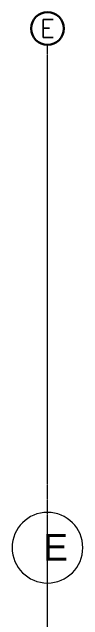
# Model space of a CAD drawing. Header units: inches. Extents: x 841 to 14369, y -5431 to -3225.
# Drawn here: x 13649.7 to 13697.7, y -3640.1 to -3227.1 of the extents above; entities that cross this region are included whole.
import ezdxf
from ezdxf.enums import TextEntityAlignment as Align
from ezdxf.xclip import XClip

# ---------------------------------------------------------------- set-up
doc = ezdxf.new("R2010")
doc.units = ezdxf.units.IN
doc.header["$MEASUREMENT"] = 0
doc.header["$XCLIPFRAME"] = 0
doc.linetypes.add('INC-200$0$NBK_CenterX2', pattern=[1.083333, 0.666667, -0.125, 0.166667, -0.125])
doc.linetypes.add('NBK_CenterX2', pattern=[1.083333, 0.666667, -0.125, 0.166667, -0.125])
for name, color, linetype, lineweight in [('!Gridline', 112, 'NBK_CenterX2', 5), ('!Gridline @ 1', 112, 'NBK_CenterX2', 5), ('INC-200$0$!Gridline', 112, 'INC-200$0$NBK_CenterX2', 5), ('S-GRID-IDEN', 1, 'Continuous', 9)]:
    doc.layers.add(name, color=color, linetype=linetype, lineweight=lineweight)
doc.layers.add('!Viewport', color=250, linetype='Continuous', lineweight=0, plot=False)
doc.styles.add('Arial Narrow Bold', font='')
doc.styles.add('Arial_1', font='arial.ttf', dxfattribs={"height": 18})
doc.styles.add('Romans', font='romans.shx', dxfattribs={"width": 0.8})
doc.styles.get('Arial Narrow Bold').set_extended_font_data('Arial Narrow', bold=True)

# ---------------------------------------------------------------- blocks, each defined once
blk = doc.blocks.new('Grid - Grid Head - 1_2_ Circle-1591862-BUILDING ELEVATION - EAST')
at = {"layer": 'S-GRID-IDEN'}
blk.add_circle((813.21, 1599.69), 24, dxfattribs=at)
blk = doc.blocks.new('A$C5F5E0522')
blk.add_line((-228.01, -364.16), (-228.01, 165.69))
at = {"layer": 'S-GRID-IDEN', "xscale": -1}
blk.add_blockref('Grid - Grid Head - 1_2_ Circle-1591862-BUILDING ELEVATION - EAST', (585.19, -1410), dxfattribs=at)
at = {"style": 'Arial_1'}
blk.add_text('E', height=18, dxfattribs=at).set_placement((-230.95, 180.98))
blk = doc.blocks.new('SYM_Gridline')
at = {"linetype": 'Continuous', "lineweight": 30}
blk.add_circle((0, 0), 0.25, dxfattribs=at)
at = {"style": 'Arial Narrow Bold'}
blk.add_attdef('GRIDLINE', text='', height=0.2, dxfattribs=at).set_placement((0, 0), align=Align.MIDDLE_CENTER)
blk = doc.blocks.new('GRID_ELEV WEST_W')
at = {"layer": '!Gridline'}
blk.add_line((821.46, -1239.57), (821.46, 403.85), dxfattribs=at)
at = {"layer": '!Gridline @ 1'}
ref = blk.add_blockref('SYM_Gridline', (821.46, 412.14), dxfattribs=dict(at, xscale=33.007521693708, yscale=33.007521693708, zscale=33.007521693708))
ref.add_attrib('GRIDLINE', 'E', dxfattribs={"layer": '0', "height": 8.96, "style": 'Romans'}).set_placement((821.46, 412.14, 417.62), align=Align.MIDDLE_CENTER)

msp = doc.modelspace()

# ---------------------------------------------------------------- block references
at = {"layer": '!Viewport', "color": 1}
msp.add_blockref('A$C5F5E0522', (13901.72, -3780.72), dxfattribs=at)
at = {"layer": 'INC-200$0$!Gridline'}
ref = msp.add_blockref('GRID_ELEV WEST_W', (12569.66, -3792.12), dxfattribs=dict(at, xscale=1.344, yscale=1.344, zscale=1.344))
XClip(ref).set_block_clipping_path([(-8786.922099755, -296.1352419663), (1098.9748672036, 683.7940378179)])

doc.saveas('drawing.dxf')
